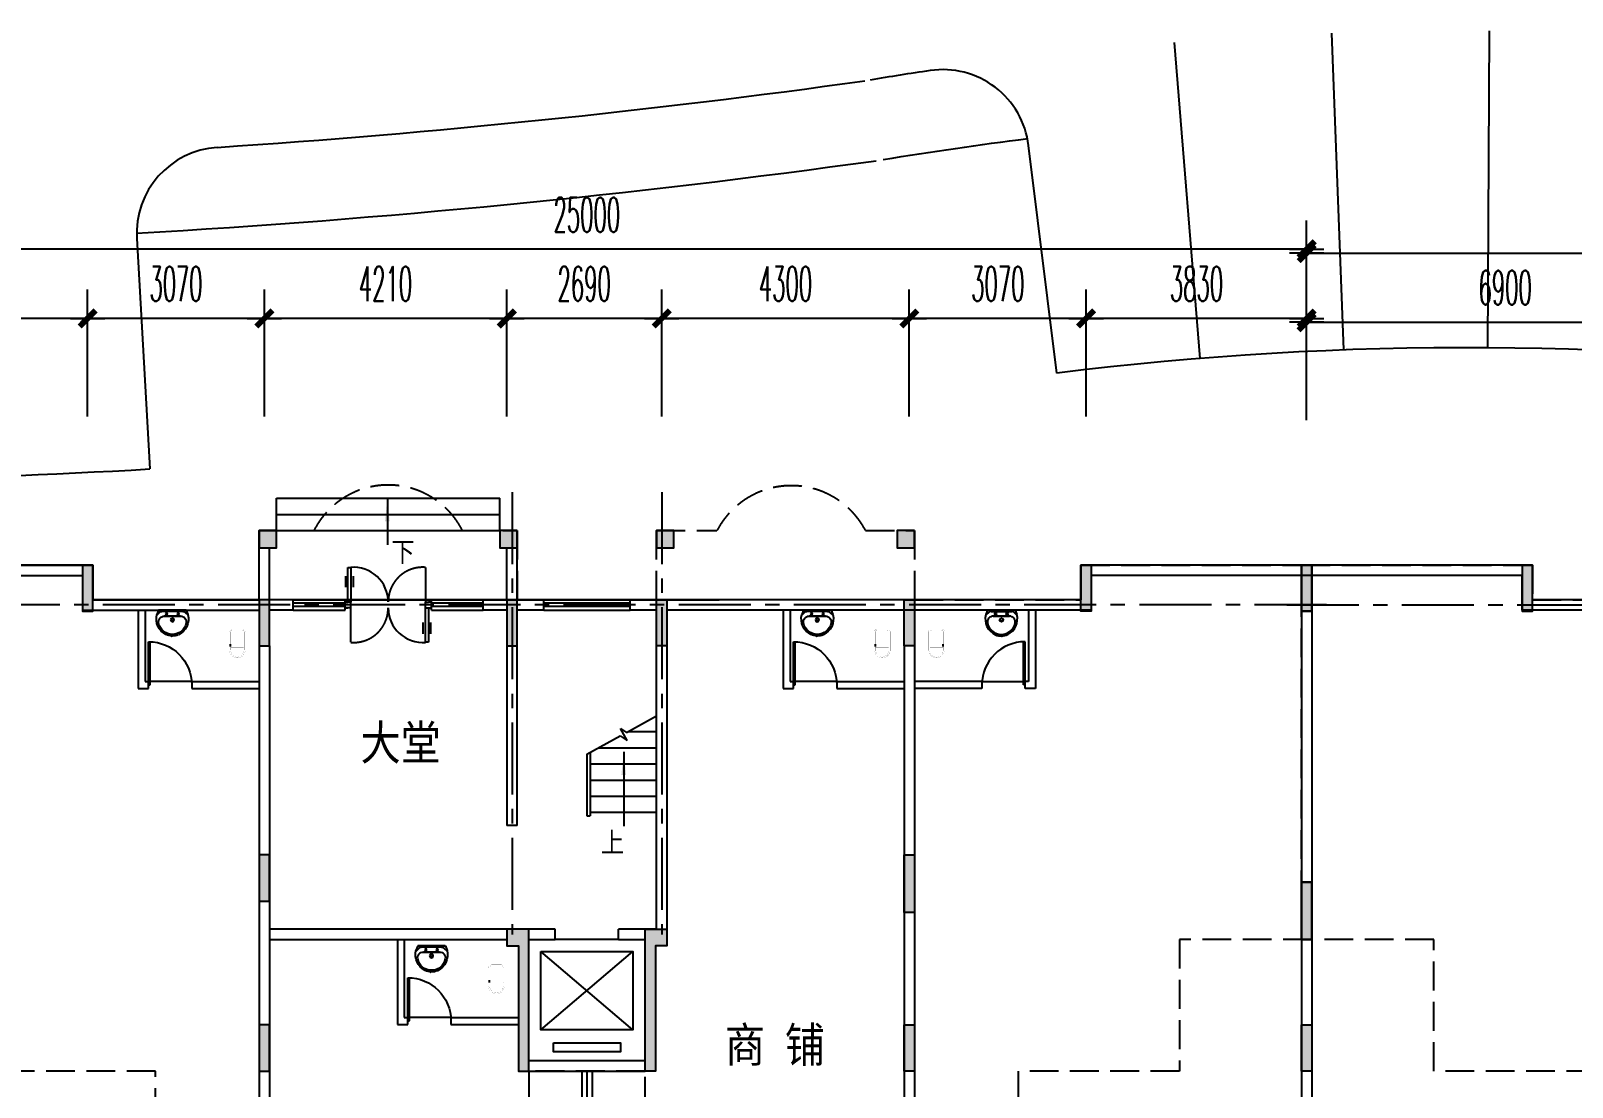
# Model space of a CAD drawing. Extents: x 34838826 to 35164760, y 36533342 to 36641385.
# Drawn here: x 35079806 to 35106573, y 36579182 to 36597515 of the extents above; entities that cross this region are included whole.
import ezdxf

# ---------------------------------------------------------------- set-up
doc = ezdxf.new("R2010")
doc.units = 0
doc.header["$LTSCALE"] = 1000
doc.header["$MEASUREMENT"] = 0
for name, pattern in [('CENTER', [2, 1.25, -0.25, 0.25, -0.25]), ('DASH', [0.35, 0.25, -0.1]), ('DASHED2', [0.375, 0.25, -0.125])]:
    doc.linetypes.add(name, pattern=pattern)
doc.layers.get('0').update_dxf_attribs({"linetype": 'CONTINUOUS'})
doc.layers.get('DEFPOINTS').update_dxf_attribs({"linetype": 'CONTINUOUS'})
for name, color, linetype in [('AREA', 5, 'CONTINUOUS'), ('AXIS', 3, 'CONTINUOUS'), ('COLUMN', 6, 'CONTINUOUS'), ('DOTE', 8, 'CENTER'), ('FUN', 3, 'CONTINUOUS'), ('GROUND', 2, 'CONTINUOUS'), ('H', 8, 'CONTINUOUS'), ('PUB_DIM', 3, 'CONTINUOUS'), ('STAIR', 2, 'CONTINUOUS'), ('TEXT', 7, 'CONTINUOUS'), ('WALL', 4, 'CONTINUOUS'), ('WINDOW', 2, 'CONTINUOUS'), ('道路边线', 8, 'CONTINUOUS')]:
    doc.layers.add(name, color=color, linetype=linetype)
doc.styles.add('-宋体', font='SimSun.ttf')
doc.styles.add('DIM_FONT', font='SIMPLEX.shx', dxfattribs={"width": 0.45})
doc.dimstyles.new('DIMN', dxfattribs={"dimtxt": 300, "dimasz": 1, "dimexe": 250, "dimexo": 300, "dimgap": 150, "dimtad": 1, "dimdec": 0, "dimzin": 0, "dimtxsty": 'DIM_FONT', "dimblk": '_DIMX', "dimcen": 0.09, "dimclrt": 7, "dimazin": 3, "dimtfac": 1, "dimtdec": 0, "dimtix": 1, "dimtmove": 0, "dimatfit": 3, "dimtolj": 1, "dimtzin": 0})

# ---------------------------------------------------------------- blocks, each defined once
blk = doc.blocks.new('M_B0OPK')
for p, q in [((-0.5, 0.5), (0.5, 0.5)), ((0.5, 0.167), (-0.5, 0.167)), ((0.5, -0.167), (-0.5, -0.167)), ((-0.5, -0.5), (0.5, -0.5))]:
    blk.add_line(p, q)
blk = doc.blocks.new('_ARROW')
blk.add_solid([(0, 0), (-1, 0.1), (-1, -0.1)])
blk = doc.blocks.new('M_A19UKF')
for p, q in [((-0.467, -0.003), (-0.467, 0.397)), ((-0.467, 0.397), (-0.433, 0.397)), ((-0.433, 0.397), (-0.433, -0.003)), ((-0.495, 0.298), (-0.495, 0.169)), ((-0.405, 0.298), (-0.405, 0.169)), ((-0.5, -0.003), (-0.5, -0.069)), ((-0.433, -0.003), (-0.5, -0.003)), ((-0.5, -0.003), (-0.5, -0.003)), ((-0.5, -0.069), (-0.5, -0.069)), ((-0.5, -0.069), (-0.467, -0.069)), ((-0.433, -0.003), (-0.467, -0.003)), ((-0.433, -0.069), (-0.467, -0.069)), ((-0.433, -0.003), (-0.433, -0.069)), ((0.433, -0.003), (0.433, -0.069)), ((0.433, -0.003), (0.467, -0.003)), ((0.433, -0.003), (0.5, -0.003)), ((0.433, -0.469), (0.433, -0.069)), ((0.433, -0.069), (0.5, -0.069)), ((0.433, -0.069), (0.467, -0.069)), ((0.5, -0.003), (0.467, -0.003)), ((0.467, -0.069), (0.467, -0.469)), ((0.5, -0.069), (0.467, -0.069)), ((0.5, -0.003), (0.5, -0.069)), ((0.5, -0.003), (0.5, -0.003)), ((0.5, -0.069), (0.5, -0.069)), ((0.405, -0.37), (0.405, -0.242)), ((0.495, -0.37), (0.495, -0.242)), ((0.467, -0.469), (0.433, -0.469))]:
    blk.add_line(p, q)
at = {"linetype": 'DASHED2'}
for p, q in [((0.433, 0.397), (0.433, -0.003)), ((-0.433, -0.469), (-0.433, -0.069))]:
    blk.add_line(p, q, dxfattribs=at)
for centre, start, end in [((-0.4, -0.001), 359.8007, 94.7805), ((0.4, -0.071), 179.8007, 274.7805)]:
    blk.add_arc(centre, 0.4, start, end)
for centre, start, end in [((0.4, -0.001), 85.2195, 180.1993), ((-0.4, -0.071), 265.2195, 0.1993)]:
    blk.add_arc(centre, 0.4, start, end, dxfattribs=at)
blk = doc.blocks.new('_WBLK')
for p, q in [((-0.5, 0.5), (0.5, 0.5)), ((0.5, 0.167), (-0.5, 0.167)), ((0.5, -0.167), (-0.5, -0.167)), ((-0.5, -0.5), (0.5, -0.5))]:
    blk.add_line(p, q)
blk = doc.blocks.new('A$C26D949BF')
at = {"layer": 'GROUND'}
for p, q in [((3190, 7660), (7070, 7660)), ((3190, 7100), (3190, 7660)), ((7070, 7100), (7070, 7660)), ((3190, 7380), (7070, 7380)), ((3190, 7100), (7070, 7100)), ((2890, 5900), (2890, 6800)), ((3070, 5900), (3070, 6800)), ((7190, 5900), (7190, 6800)), ((7370, 5900), (7370, 6800)), ((4380, 5900), (5880, 5900))]:
    blk.add_line(p, q, dxfattribs=at)
at = {"layer": 'PUB_DIM'}
for points in [[(5115, 7660), (5115, 6854)], [(9220, 3257), (9220, 1968)]]:
    blk.add_lwpolyline(points, dxfattribs=at)
at = {"layer": 'STAIR'}
for p, q in [((9266, 3596), (9790, 3885)), ((8580, 3220), (9161, 3538)), ((9161, 3538), (9281, 3456)), ((9281, 3456), (9165, 3666)), ((9165, 3666), (9266, 3596)), ((9291, 3610), (9790, 3610)), ((8580, 3220), (8580, 2150)), ((8640, 3253), (8640, 2150)), ((8780, 3330), (9790, 3330)), ((8640, 3050), (9790, 3050)), ((8640, 2770), (9790, 2770)), ((8640, 2490), (9790, 2490)), ((8580, 2150), (8640, 2150)), ((8640, 2210), (9790, 2210))]:
    blk.add_line(p, q, dxfattribs=at)
at = {"layer": 'WALL'}
for p, q in [((3480, 5900), (0, 5900)), ((3480, 5720), (3480, 5900)), ((4380, 5720), (4380, 5900)), ((4380, 5720), (4380, 5900)), ((5880, 5720), (5880, 5900)), ((5880, 5720), (5880, 5900)), ((6780, 5900), (7830, 5900)), ((6780, 5720), (6780, 5900)), ((3480, 5720), (3070, 5720)), ((7190, 5720), (6780, 5720)), ((7190, 5720), (7190, 1980)), ((7370, 1980), (7370, 5720)), ((7370, 1980), (7190, 1980)), ((7190, 180), (3070, 180)), ((8030, 180), (7370, 180)), ((3070, 0), (7190, 0))]:
    blk.add_line(p, q, dxfattribs=at)
at = {"layer": 'PUB_DIM', "xscale": 400, "yscale": 400, "zscale": 400, "rotation": 90}
for p in [(5115, 7660), (9220, 3257)]:
    blk.add_blockref('_ARROW', p, dxfattribs=at)
at = {"layer": 'WINDOW'}
for name, p, xscale, yscale, zscale, rotation in [('M_A19UKF', (5130, 5756), 1500, 1500, 1500, 180.000014167), ('_WBLK', (3930, 5810), 900, 180.0000000000055, 900, 1.4167e-05), ('_WBLK', (6330, 5810), 900, 179.9956343770082, 900, 1.9436e-05), ('M_B0OPK', (8580, 5810), 1500, 179.9997496008968, 1500, 5.593e-06)]:
    blk.add_blockref(name, p, dxfattribs=dict(at, xscale=xscale, yscale=yscale, zscale=zscale, rotation=rotation))
at = {"layer": 'TEXT', "style": '-宋体', "width": 0.85}
for s, p in [('下', (5183, 6556)), ('上', (8825, 1514))]:
    blk.add_text(s, height=350, dxfattribs=at).set_placement(p)
blk = doc.blocks.new('_DIMX')
blk.add_line((-150, 0), (150, 0))
at = {"const_width": 50}
blk.add_lwpolyline([(-70, -70), (70, 70)], dxfattribs=at)
blk = doc.blocks.new('*D119')
at = {"color": 0, "linetype": 'BYBLOCK'}
for p, q in [((35051682, 36592024), (35051682, 36594223)), ((35076682, 36592024), (35076682, 36594223)), ((35076680, 36593723), (35051684, 36593723))]:
    blk.add_line(p, q, dxfattribs=at)
at = {"layer": 'DEFPOINTS', "color": 0, "linetype": 'BYBLOCK'}
for p in [(35051682, 36593723), (35051682, 36591424), (35076682, 36591424)]:
    blk.add_point(p, dxfattribs=at)
at = {"color": 0, "linetype": 'BYBLOCK', "xscale": 2, "yscale": 2, "zscale": 2}
for p, rotation in [((35051682, 36593723), 180.000001633064), ((35076682, 36593723), 1.633064004025186e-06)]:
    blk.add_blockref('_DIMX', p, dxfattribs=dict(at, rotation=rotation))
at = {"color": 7, "linetype": 'BYBLOCK', "insert": (35064182, 36594323), "char_height": 600, "attachment_point": 5, "rotation": 0, "style": 'DIM_FONT'}
blk.add_mtext('\\A1;25000', dxfattribs=at)
blk = doc.blocks.new('*D124')
at = {"color": 0, "linetype": 'BYBLOCK'}
for p, q in [((35072852, 36590824), (35072852, 36593023)), ((35076682, 36590824), (35076682, 36593023)), ((35076680, 36592523), (35072854, 36592523))]:
    blk.add_line(p, q, dxfattribs=at)
at = {"layer": 'DEFPOINTS', "color": 0, "linetype": 'BYBLOCK'}
for p in [(35072852, 36592523), (35072852, 36590224), (35076682, 36590224)]:
    blk.add_point(p, dxfattribs=at)
at = {"color": 0, "linetype": 'BYBLOCK', "xscale": 2, "yscale": 2, "zscale": 2}
for p, rotation in [((35072852, 36592523), 180.0000015946394), ((35076682, 36592523), 1.594639380542162e-06)]:
    blk.add_blockref('_DIMX', p, dxfattribs=dict(at, rotation=rotation))
at = {"color": 7, "linetype": 'BYBLOCK', "insert": (35074767, 36593123), "char_height": 600, "attachment_point": 5, "rotation": 0, "style": 'DIM_FONT'}
blk.add_mtext('\\A1;3830', dxfattribs=at)
blk = doc.blocks.new('*D125')
at = {"color": 0, "linetype": 'BYBLOCK'}
for p, q in [((35051682, 36590824), (35051682, 36593023)), ((35055512, 36590824), (35055512, 36593023)), ((35055510, 36592523), (35051684, 36592523))]:
    blk.add_line(p, q, dxfattribs=at)
at = {"layer": 'DEFPOINTS', "color": 0, "linetype": 'BYBLOCK'}
for p in [(35051682, 36592523), (35051682, 36590224), (35055512, 36590224)]:
    blk.add_point(p, dxfattribs=at)
at = {"color": 0, "linetype": 'BYBLOCK', "xscale": 2, "yscale": 2, "zscale": 2}
for p, rotation in [((35051682, 36592523), 180.0000016714346), ((35055512, 36592523), 1.671434590733156e-06)]:
    blk.add_blockref('_DIMX', p, dxfattribs=dict(at, rotation=rotation))
at = {"color": 7, "linetype": 'BYBLOCK', "insert": (35053597, 36593123), "char_height": 600, "attachment_point": 5, "rotation": 0, "style": 'DIM_FONT'}
blk.add_mtext('\\A1;3830', dxfattribs=at)
blk = doc.blocks.new('*D126')
at = {"color": 0, "linetype": 'BYBLOCK'}
for p, q in [((35055512, 36590824), (35055512, 36593023)), ((35058582, 36590824), (35058582, 36593023)), ((35058580, 36592523), (35055514, 36592523))]:
    blk.add_line(p, q, dxfattribs=at)
at = {"layer": 'DEFPOINTS', "color": 0, "linetype": 'BYBLOCK'}
for p in [(35055512, 36592523), (35055512, 36590224), (35058582, 36590224)]:
    blk.add_point(p, dxfattribs=at)
at = {"color": 0, "linetype": 'BYBLOCK', "xscale": 2, "yscale": 2, "zscale": 2}
for p, rotation in [((35055512, 36592523), 180.0000016330179), ((35058582, 36592523), 1.633017960855909e-06)]:
    blk.add_blockref('_DIMX', p, dxfattribs=dict(at, rotation=rotation))
at = {"color": 7, "linetype": 'BYBLOCK', "insert": (35057047, 36593123), "char_height": 600, "attachment_point": 5, "rotation": 0, "style": 'DIM_FONT'}
blk.add_mtext('\\A1;3070', dxfattribs=at)
blk = doc.blocks.new('*D127')
at = {"color": 0, "linetype": 'BYBLOCK'}
for p, q in [((35058582, 36590824), (35058582, 36593023)), ((35062792, 36590824), (35062792, 36593023)), ((35062790, 36592523), (35058584, 36592523))]:
    blk.add_line(p, q, dxfattribs=at)
at = {"layer": 'DEFPOINTS', "color": 0, "linetype": 'BYBLOCK'}
for p in [(35058582, 36592523), (35058582, 36590224), (35062792, 36590224)]:
    blk.add_point(p, dxfattribs=at)
at = {"color": 0, "linetype": 'BYBLOCK', "xscale": 2, "yscale": 2, "zscale": 2}
for p, rotation in [((35058582, 36592523), 180.0000016331194), ((35062792, 36592523), 1.633119399713223e-06)]:
    blk.add_blockref('_DIMX', p, dxfattribs=dict(at, rotation=rotation))
at = {"color": 7, "linetype": 'BYBLOCK', "insert": (35060687, 36593123), "char_height": 600, "attachment_point": 5, "rotation": 0, "style": 'DIM_FONT'}
blk.add_mtext('\\A1;4210', dxfattribs=at)
blk = doc.blocks.new('*D128')
at = {"color": 0, "linetype": 'BYBLOCK'}
for p, q in [((35062792, 36590824), (35062792, 36593023)), ((35065482, 36590824), (35065482, 36593023)), ((35065480, 36592523), (35062794, 36592523))]:
    blk.add_line(p, q, dxfattribs=at)
at = {"layer": 'DEFPOINTS', "color": 0, "linetype": 'BYBLOCK'}
for p in [(35062792, 36592523), (35062792, 36590224), (35065482, 36590224)]:
    blk.add_point(p, dxfattribs=at)
at = {"color": 0, "linetype": 'BYBLOCK', "xscale": 2, "yscale": 2, "zscale": 2}
for p, rotation in [((35062792, 36592523), 180.0000016331197), ((35065482, 36592523), 1.633119719457454e-06)]:
    blk.add_blockref('_DIMX', p, dxfattribs=dict(at, rotation=rotation))
at = {"color": 7, "linetype": 'BYBLOCK', "insert": (35064137, 36593123), "char_height": 600, "attachment_point": 5, "rotation": 0, "style": 'DIM_FONT'}
blk.add_mtext('\\A1;2690', dxfattribs=at)
blk = doc.blocks.new('*D129')
at = {"color": 0, "linetype": 'BYBLOCK'}
for p, q in [((35065482, 36590824), (35065482, 36593023)), ((35069782, 36590824), (35069782, 36593023)), ((35069780, 36592523), (35065484, 36592523))]:
    blk.add_line(p, q, dxfattribs=at)
at = {"layer": 'DEFPOINTS', "color": 0, "linetype": 'BYBLOCK'}
for p in [(35065482, 36592523), (35065482, 36590224), (35069782, 36590224)]:
    blk.add_point(p, dxfattribs=at)
at = {"color": 0, "linetype": 'BYBLOCK', "xscale": 2, "yscale": 2, "zscale": 2}
for p, rotation in [((35065482, 36592523), 180.0000016330866), ((35069782, 36592523), 1.633086625929536e-06)]:
    blk.add_blockref('_DIMX', p, dxfattribs=dict(at, rotation=rotation))
at = {"color": 7, "linetype": 'BYBLOCK', "insert": (35067632, 36593123), "char_height": 600, "attachment_point": 5, "rotation": 0, "style": 'DIM_FONT'}
blk.add_mtext('\\A1;4300', dxfattribs=at)
blk = doc.blocks.new('*D130')
at = {"color": 0, "linetype": 'BYBLOCK'}
for p, q in [((35069782, 36590824), (35069782, 36593023)), ((35072852, 36590824), (35072852, 36593023)), ((35072850, 36592523), (35069784, 36592523))]:
    blk.add_line(p, q, dxfattribs=at)
at = {"layer": 'DEFPOINTS', "color": 0, "linetype": 'BYBLOCK'}
for p in [(35069782, 36592523), (35069782, 36590224), (35072852, 36590224)]:
    blk.add_point(p, dxfattribs=at)
at = {"color": 0, "linetype": 'BYBLOCK', "xscale": 2, "yscale": 2, "zscale": 2}
for p, rotation in [((35069782, 36592523), 180.0000016330208), ((35072852, 36592523), 1.633020758617931e-06)]:
    blk.add_blockref('_DIMX', p, dxfattribs=dict(at, rotation=rotation))
at = {"color": 7, "linetype": 'BYBLOCK', "insert": (35071317, 36593123), "char_height": 600, "attachment_point": 5, "rotation": 0, "style": 'DIM_FONT'}
blk.add_mtext('\\A1;3070', dxfattribs=at)
blk = doc.blocks.new('*D138')
at = {"color": 0, "linetype": 'BYBLOCK'}
for p, q in [((35101962, 36591958), (35101962, 36594157)), ((35131562, 36591958), (35131562, 36594157)), ((35101964, 36593657), (35131560, 36593657))]:
    blk.add_line(p, q, dxfattribs=at)
at = {"layer": 'DEFPOINTS', "color": 0, "linetype": 'BYBLOCK'}
for p in [(35131562, 36593657), (35101962, 36591358), (35131562, 36591358)]:
    blk.add_point(p, dxfattribs=at)
at = {"color": 0, "linetype": 'BYBLOCK', "xscale": 2, "yscale": 2, "zscale": 2}
for p, rotation in [((35101962, 36593657), 180.0000972245947), ((35131562, 36593657), 9.722459473075892e-05)]:
    blk.add_blockref('_DIMX', p, dxfattribs=dict(at, rotation=rotation))
at = {"color": 7, "linetype": 'BYBLOCK', "insert": (35116762, 36594257), "char_height": 600, "attachment_point": 5, "rotation": 0.0001, "style": 'DIM_FONT'}
blk.add_mtext('\\A1;29600', dxfattribs=at)
blk = doc.blocks.new('*D145')
at = {"color": 0, "linetype": 'BYBLOCK'}
for p, q in [((35101962, 36590758), (35101962, 36592957)), ((35108862, 36590758), (35108862, 36592957)), ((35101964, 36592457), (35108860, 36592457))]:
    blk.add_line(p, q, dxfattribs=at)
at = {"layer": 'DEFPOINTS', "color": 0, "linetype": 'BYBLOCK'}
for p in [(35108862, 36592457), (35101962, 36590158), (35108862, 36590158)]:
    blk.add_point(p, dxfattribs=at)
at = {"color": 0, "linetype": 'BYBLOCK', "xscale": 2, "yscale": 2, "zscale": 2}
for p, rotation in [((35101962, 36592457), 180.000096929901), ((35108862, 36592457), 9.692990100924774e-05)]:
    blk.add_blockref('_DIMX', p, dxfattribs=dict(at, rotation=rotation))
at = {"color": 7, "linetype": 'BYBLOCK', "insert": (35105412, 36593057), "char_height": 600, "attachment_point": 5, "rotation": 0.0001, "style": 'DIM_FONT'}
blk.add_mtext('\\A1;6900', dxfattribs=at)
blk = doc.blocks.new('_A0AYL')
for p, q in [((-0.5, 0), (-0.5, -1)), ((-0.5, 0), (-0.463, 0)), ((-0.463, 0), (-0.463, -1)), ((-0.5, -1), (-0.463, -1))]:
    blk.add_line(p, q)
blk.add_arc((-0.5, 0), 1, 270, 360)
blk = doc.blocks.new('M_E6')
for p, q in [((240, 0), (-240, 0)), ((-237, 0), (239, 0)), ((240, 0), (270, -79)), ((-213, -36), (-271, -91)), ((-240, 0), (-270, -79)), ((-179, -23), (181, -23)), ((141, -105), (-141, -105)), ((-141, -105), (141, -105)), ((217, -37), (274, -95))]:
    blk.add_line(p, q)
for centre, radius in [((-99, -65), 16.3), ((2, -172), 31.6), ((2, -172), 23), ((101, -65), 16.3)]:
    blk.add_circle(centre, radius)
for centre, radius, start, end in [((28, -152), 307, 166.1751, 244.7296), ((-141, -205), 100, 90, 190.5602), ((0, -179), 243, 190.5602, 349.4398), ((-179, -73), 50, 90, 133.181), ((-28, -152), 307, 297.0639, 13.8249), ((141, -205), 100, 349.4398, 90), ((181, -73), 50, 44.5607, 90), ((0, -201), 250, 245.8071, 296.4628), ((28, -152), 307, 266.589, 266.5936)]:
    blk.add_arc(centre, radius, start, end)
at = {"width": 0.8, "flags": 9}
for tag in ['XSIZE', 'YSIZE']:
    blk.add_attdef(tag, (0, 0), '', height=0.5, dxfattribs=at)
blk = doc.blocks.new('M_E2')
blk.add_line((-306, -118), (-266, -118))
at = {"const_width": 1.5}
for points in [[(-366, 138, 0.97895), (-366, -138, 0.97895)], [(-366, 118, 0.97895), (-366, -118, 0.97895)], [(-306, 118, 0.414214), (-316, 108, 0.414214)], [(0, 88, 0.462192), (-59, 137, 0.462192)], [(-20, 88, 0.414214), (-50, 118, 0.414214)], [(-316, -108, 0.414214), (-306, -118, 0.414214)], [(-59, -137, 0.462192), (0, -88, 0.462192)], [(-50, -118, 0.414214), (-20, -88, 0.414214)]]:
    blk.add_lwpolyline(points, format="xyb", dxfattribs=at)
for points in [[(-366, 137), (-59, 137)], [(-316, 118), (-366, 118)], [(-340, 118), (-266, 118)], [(-316, 108), (-316, -108)], [(-50, 118), (-267, 118)], [(-20, -88), (-20, 88)], [(0, 88), (0, -88)], [(-381, -137), (-59, -137)], [(-316, -118), (-366, -118)], [(-340, -118), (-266, -118)], [(-266, -118), (-50, -118)]]:
    blk.add_lwpolyline(points, dxfattribs=at)
at = {"width": 0.8, "flags": 9}
for tag in ['XSIZE', 'YSIZE']:
    blk.add_attdef(tag, (0, 0), '', height=0.5, dxfattribs=at)

msp = doc.modelspace()

# ---------------------------------------------------------------- hatches: boundary and pattern name
at = {"layer": 'H'}
h = msp.add_hatch(color=256, dxfattribs=at)
h.paths.add_polyline_path([(35069872.1, 36588841.8), (35069572.1, 36588841.8), (35069572.1, 36588541.8), (35069872.1, 36588541.8)])
h.paths.add_polyline_path([(35084072.1, 36588841.8), (35083772.1, 36588841.8), (35083772.1, 36588541.8), (35084072.1, 36588541.8)])
h.paths.add_polyline_path([(35088252.1, 36588841.8), (35087952.1, 36588841.8), (35087952.1, 36588541.8), (35088252.1, 36588541.8)])
h.paths.add_polyline_path([(35090972.1, 36588841.8), (35090672.1, 36588841.8), (35090672.1, 36588541.8), (35090972.1, 36588541.8)])
h.paths.add_polyline_path([(35077052.1, 36588241.8), (35076872.1, 36588241.8), (35076872.1, 36587441.8), (35077052.1, 36587441.8)])
h.paths.add_polyline_path([(35080882.1, 36588241.8), (35080702.1, 36588241.8), (35080702.1, 36587441.8), (35080882.1, 36587441.8)])
h.paths.add_polyline_path([(35083952.1, 36587641.8), (35083772.1, 36587641.8), (35083772.1, 36586841.8), (35083952.1, 36586841.8)])
h.paths.add_polyline_path([(35088252.1, 36587641.8), (35088072.1, 36587641.8), (35088072.1, 36586841.8), (35088252.1, 36586841.8)])
h.paths.add_polyline_path([(35090672.1, 36587641.8), (35090852.1, 36587641.8), (35090852.1, 36586841.8), (35090672.1, 36586841.8)])
h.paths.add_polyline_path([(35076592.1, 36588241.8), (35076772.1, 36588241.8), (35076772.1, 36587441.8), (35076592.1, 36587441.8)])
h.paths.add_polyline_path([(35072762.1, 36588241.8), (35072942.1, 36588241.8), (35072942.1, 36587441.8), (35072762.1, 36587441.8)])
h.paths.add_polyline_path([(35095152.1, 36588841.8), (35094852.1, 36588841.8), (35094852.1, 36588541.8), (35095152.1, 36588541.8)])
h.paths.add_polyline_path([(35088252.1, 36581921.8), (35088072.1, 36581921.8), (35088072.1, 36581631.8), (35088272.1, 36581631.8), (35088272.1, 36579461.8), (35088452.1, 36579461.8), (35088452.1, 36581921.8)])
h.paths.add_polyline_path([(35083952.1, 36583211.8), (35083772.1, 36583211.8), (35083772.1, 36582411.8), (35083952.1, 36582411.8)])
h.paths.add_polyline_path([(35083952.1, 36580261.8), (35083772.1, 36580261.8), (35083772.1, 36579461.8), (35083952.1, 36579461.8)])
h.paths.add_polyline_path([(35090672.1, 36581921.8), (35090852.1, 36581921.8), (35090852.1, 36581631.8), (35090652.1, 36581631.8), (35090652.1, 36579461.8), (35090472.1, 36579461.8), (35090472.1, 36581921.8)])
h.paths.add_polyline_path([(35094972.1, 36583211.8), (35095152.1, 36583211.8), (35095152.1, 36582211.8), (35094972.1, 36582211.8)])
h.paths.add_polyline_path([(35094972.1, 36580261.8), (35095152.1, 36580261.8), (35095152.1, 36579461.8), (35094972.1, 36579461.8)])
h.paths.add_polyline_path([(35101872.1, 36580261.8), (35102052.1, 36580261.8), (35102052.1, 36579461.8), (35101872.1, 36579461.8)])
h.paths.add_polyline_path([(35101872.1, 36582741.8), (35102052.1, 36582741.8), (35102052.1, 36581741.8), (35101872.1, 36581741.8)])
h.paths.add_polyline_path([(35101872.1, 36588241.8), (35102052.1, 36588241.8), (35102052.1, 36587441.8), (35101872.1, 36587441.8)])
h.paths.add_polyline_path([(35098042.1, 36588241.8), (35098222.1, 36588241.8), (35098222.1, 36587441.8), (35098042.1, 36587441.8)])
h.paths.add_polyline_path([(35094972.1, 36587641.8), (35095152.1, 36587641.8), (35095152.1, 36586841.8), (35094972.1, 36586841.8)])
h.paths.add_polyline_path([(35102052.1, 36582741.8), (35101872.1, 36582741.8), (35101872.1, 36581741.8), (35102052.1, 36581741.8)])
h.paths.add_polyline_path([(35102052.1, 36588241.8), (35101872.1, 36588241.8), (35101872.1, 36587441.8), (35102052.1, 36587441.8)])
h = msp.add_hatch(color=256, dxfattribs=at)
h.paths.add_polyline_path([(35084072.1, 36588841.8), (35083772.1, 36588841.8), (35083772.1, 36588541.8), (35084072.1, 36588541.8)])
h.paths.add_polyline_path([(35088252.1, 36588841.8), (35087952.1, 36588841.8), (35087952.1, 36588541.8), (35088252.1, 36588541.8)])
h.paths.add_polyline_path([(35090972.1, 36588841.8), (35090672.1, 36588841.8), (35090672.1, 36588541.8), (35090972.1, 36588541.8)])
h.paths.add_polyline_path([(35080882.1, 36588241.8), (35080702.1, 36588241.8), (35080702.1, 36587441.8), (35080882.1, 36587441.8)])
h.paths.add_polyline_path([(35083952.1, 36587641.8), (35083772.1, 36587641.8), (35083772.1, 36586841.8), (35083952.1, 36586841.8)])
h.paths.add_polyline_path([(35088252.1, 36587641.8), (35088072.1, 36587641.8), (35088072.1, 36586841.8), (35088252.1, 36586841.8)])
h.paths.add_polyline_path([(35090672.1, 36587641.8), (35090852.1, 36587641.8), (35090852.1, 36586841.8), (35090672.1, 36586841.8)])
h = msp.add_hatch(color=256, dxfattribs=at)
h.paths.add_polyline_path([(35095152.1, 36588841.8), (35094852.1, 36588841.8), (35094852.1, 36588541.8), (35095152.1, 36588541.8)])
h.paths.add_polyline_path([(35094972.1, 36583211.8), (35095152.1, 36583211.8), (35095152.1, 36582211.8), (35094972.1, 36582211.8)])
h.paths.add_polyline_path([(35101872.1, 36582741.8), (35102052.1, 36582741.8), (35102052.1, 36581741.8), (35101872.1, 36581741.8)])
h.paths.add_polyline_path([(35101872.1, 36588241.8), (35102052.1, 36588241.8), (35102052.1, 36587441.8), (35101872.1, 36587441.8)])
h.paths.add_polyline_path([(35098042.1, 36588241.8), (35098222.1, 36588241.8), (35098222.1, 36587441.8), (35098042.1, 36587441.8)])
h.paths.add_polyline_path([(35094972.1, 36587641.8), (35095152.1, 36587641.8), (35095152.1, 36586841.8), (35094972.1, 36586841.8)])
h.paths.add_polyline_path([(35102052.1, 36582741.8), (35101872.1, 36582741.8), (35101872.1, 36581741.8), (35102052.1, 36581741.8)])
h.paths.add_polyline_path([(35102052.1, 36588241.8), (35101872.1, 36588241.8), (35101872.1, 36587441.8), (35102052.1, 36587441.8)])
h.paths.add_polyline_path([(35105882.1, 36588241.8), (35105702.1, 36588241.8), (35105702.1, 36587441.8), (35105882.1, 36587441.8)])
h = msp.add_hatch(color=256, dxfattribs=at)
h.paths.add_polyline_path([(35095152.1, 36588841.8), (35094852.1, 36588841.8), (35094852.1, 36588541.8), (35095152.1, 36588541.8)])
h.paths.add_polyline_path([(35101872.1, 36588241.8), (35102052.1, 36588241.8), (35102052.1, 36587441.8), (35101872.1, 36587441.8)])
h.paths.add_polyline_path([(35098042.1, 36588241.8), (35098222.1, 36588241.8), (35098222.1, 36587441.8), (35098042.1, 36587441.8)])
h.paths.add_polyline_path([(35094972.1, 36587641.8), (35095152.1, 36587641.8), (35095152.1, 36586841.8), (35094972.1, 36586841.8)])
h.paths.add_polyline_path([(35102052.1, 36588241.8), (35101872.1, 36588241.8), (35101872.1, 36587441.8), (35102052.1, 36587441.8)])
h.paths.add_polyline_path([(35094972.1, 36583211.8), (35095152.1, 36583211.8), (35095152.1, 36582211.8), (35094972.1, 36582211.8)])
h = msp.add_hatch(color=256, dxfattribs=at)
h.paths.add_polyline_path([(35095152.1, 36588841.8), (35094852.1, 36588841.8), (35094852.1, 36588541.8), (35095152.1, 36588541.8)])
h.paths.add_polyline_path([(35098042.1, 36588241.8), (35098222.1, 36588241.8), (35098222.1, 36587441.8), (35098042.1, 36587441.8)])
h = msp.add_hatch(color=256, dxfattribs=at)
h.paths.add_polyline_path([(35112952.1, 36588841.8), (35113252.1, 36588841.8), (35113252.1, 36588541.8), (35112952.1, 36588541.8)])
h.paths.add_polyline_path([(35108772.1, 36588841.8), (35109072.1, 36588841.8), (35109072.1, 36588541.8), (35108772.1, 36588541.8)])
h.paths.add_polyline_path([(35115972.1, 36588841.8), (35115672.1, 36588841.8), (35115672.1, 36588541.8), (35115972.1, 36588541.8)])
h.paths.add_polyline_path([(35120352.1, 36588841.8), (35120052.1, 36588841.8), (35120052.1, 36588541.8), (35120352.1, 36588541.8)])
h.paths.add_polyline_path([(35129472.1, 36584586.8), (35129652.1, 36584586.8), (35129652.1, 36584031.8), (35129470.3, 36583850), (35129343, 36583977.3), (35129472.1, 36584106.4)])
h.paths.add_polyline_path([(35129343, 36586696.4), (35129470.3, 36586823.6), (35129652.1, 36586641.8), (35129652.1, 36586086.8), (35129472.1, 36586086.8), (35129472.1, 36586567.3)])
h.paths.add_polyline_path([(35120352.1, 36583211.8), (35120172.1, 36583211.8), (35120172.1, 36582411.8), (35120352.1, 36582411.8)])
h.paths.add_polyline_path([(35124952.1, 36583211.8), (35124772.1, 36583211.8), (35124772.1, 36582411.8), (35124952.1, 36582411.8)])
h.paths.add_polyline_path([(35125272.1, 36587641.8), (35125452.1, 36587641.8), (35125452.1, 36586841.8), (35125272.1, 36586841.8)])
h.paths.add_polyline_path([(35120172.1, 36587641.8), (35120352.1, 36587641.8), (35120352.1, 36586841.8), (35120172.1, 36586841.8)])
h.paths.add_polyline_path([(35124952.1, 36580261.8), (35124772.1, 36580261.8), (35124772.1, 36579461.8), (35124952.1, 36579461.8)])
h.paths.add_polyline_path([(35120352.1, 36580261.8), (35120172.1, 36580261.8), (35120172.1, 36579461.8), (35120352.1, 36579461.8)])
h.paths.add_polyline_path([(35113252.1, 36581921.8), (35113072.1, 36581921.8), (35113072.1, 36581631.8), (35113272.1, 36581631.8), (35113272.1, 36579461.8), (35113452.1, 36579461.8), (35113452.1, 36581921.8)])
h.paths.add_polyline_path([(35108952.1, 36583211.8), (35108772.1, 36583211.8), (35108772.1, 36582411.8), (35108952.1, 36582411.8)])
h.paths.add_polyline_path([(35108952.1, 36580261.8), (35108772.1, 36580261.8), (35108772.1, 36579461.8), (35108952.1, 36579461.8)])
h.paths.add_polyline_path([(35105882.1, 36588241.8), (35105702.1, 36588241.8), (35105702.1, 36587441.8), (35105882.1, 36587441.8)])
h.paths.add_polyline_path([(35108952.1, 36587641.8), (35108772.1, 36587641.8), (35108772.1, 36586841.8), (35108952.1, 36586841.8)])
h.paths.add_polyline_path([(35113252.1, 36587641.8), (35113072.1, 36587641.8), (35113072.1, 36586841.8), (35113252.1, 36586841.8)])
h.paths.add_polyline_path([(35115672.1, 36581921.8), (35115852.1, 36581921.8), (35115852.1, 36581631.8), (35115652.1, 36581631.8), (35115652.1, 36579461.8), (35115472.1, 36579461.8), (35115472.1, 36581921.8)])
h.paths.add_polyline_path([(35115672.1, 36587641.8), (35115852.1, 36587641.8), (35115852.1, 36586841.8), (35115672.1, 36586841.8)])
h = msp.add_hatch(color=256, dxfattribs=at)
h.paths.add_polyline_path([(35102052.1, 36588241.8), (35101872.1, 36588241.8), (35101872.1, 36587441.8), (35102052.1, 36587441.8)])
h.paths.add_polyline_path([(35102052.1, 36582741.8), (35101872.1, 36582741.8), (35101872.1, 36581741.8), (35102052.1, 36581741.8)])
msp.add_hatch(color=256, dxfattribs=at).paths.add_polyline_path([(35083952.1, 36583211.8), (35083772.1, 36583211.8), (35083772.1, 36582411.8), (35083952.1, 36582411.8)])

# ---------------------------------------------------------------- linework, layer by layer
at = {"linetype": 'DASH', "ltscale": 2}
msp.add_lwpolyline([(35083772.1, 36587641.8), (35083772.1, 36587641.8), (35083772.1, 36588841.8), (35084722.1, 36588841.8, -0.6127767), (35087302.1, 36588841.8), (35088252.1, 36588841.8), (35088252.1, 36587641.8), (35090672.1, 36587641.8), (35090672.1, 36588841.8), (35091722.1, 36588841.8, -0.6037565), (35094302.1, 36588841.8), (35095152.1, 36588841.8), (35095152.1, 36587641.8), (35098042.1, 36587641.8), (35098042.1, 36587719.5), (35098042.1, 36588086.9), (35098042.1, 36587846.2), (35098042.1, 36588241.8), (35102052.1, 36588241.8), (35102052.1, 36587157.7), (35102052.1, 36581741.8), (35099752.1, 36581741.8), (35099752.1, 36579461.8), (35096952.1, 36579461.8), (35096952.1, 36578661.8)], format="xyb", dxfattribs=at)
for points in [[(35076872.1, 36588241.8), (35080882.1, 36588241.8), (35080882.1, 36587641.8), (35083772.1, 36587641.8)], [(35106972.1, 36579461.8), (35104172.1, 36579461.8), (35104172.1, 36581741.8), (35101872.1, 36581741.8), (35101872.1, 36588241.8), (35105882.1, 36588241.8), (35105882.1, 36587641.8), (35108772.1, 36587641.8)], [(35081972.1, 36578661.8), (35081972.1, 36579461.8), (35079172.1, 36579461.8)], [(35090472.1, 36578161.8), (35090472.1, 36579461.8), (35088452.1, 36579461.8), (35088452.1, 36578161.8)]]:
    msp.add_lwpolyline(points, dxfattribs=at)
at = {"layer": 'AREA'}
msp.add_lwpolyline([(35123242.1, 36587641.8), (35105882.1, 36587641.8), (35105882.1, 36588241.8), (35098042.1, 36588241.8), (35098042.1, 36587641.8), (35080882.1, 36587641.8), (35080882.1, 36588241.8), (35072762.1, 36588241.8)], dxfattribs=at)
at = {"layer": 'COLUMN'}
for points in [[(35084072.1, 36588841.8), (35083772.1, 36588841.8), (35083772.1, 36588541.8), (35084072.1, 36588541.8)], [(35088252.1, 36588841.8), (35087952.1, 36588841.8), (35087952.1, 36588541.8), (35088252.1, 36588541.8)], [(35090972.1, 36588841.8), (35090672.1, 36588841.8), (35090672.1, 36588541.8), (35090972.1, 36588541.8)], [(35095152.1, 36588841.8), (35094852.1, 36588841.8), (35094852.1, 36588541.8), (35095152.1, 36588541.8)], [(35080882.1, 36588241.8), (35080702.1, 36588241.8), (35080702.1, 36587441.8), (35080882.1, 36587441.8)], [(35098042.1, 36588241.8), (35098222.1, 36588241.8), (35098222.1, 36587441.8), (35098042.1, 36587441.8)], [(35102052.1, 36588241.8), (35101872.1, 36588241.8), (35101872.1, 36587441.8), (35102052.1, 36587441.8)], [(35101872.1, 36588241.8), (35102052.1, 36588241.8), (35102052.1, 36587441.8), (35101872.1, 36587441.8)], [(35105882.1, 36588241.8), (35105702.1, 36588241.8), (35105702.1, 36587441.8), (35105882.1, 36587441.8)], [(35083952.1, 36587641.8), (35083772.1, 36587641.8), (35083772.1, 36586841.8), (35083952.1, 36586841.8)], [(35088252.1, 36587641.8), (35088072.1, 36587641.8), (35088072.1, 36586841.8), (35088252.1, 36586841.8)], [(35090672.1, 36587641.8), (35090852.1, 36587641.8), (35090852.1, 36586841.8), (35090672.1, 36586841.8)], [(35094972.1, 36587641.8), (35095152.1, 36587641.8), (35095152.1, 36586841.8), (35094972.1, 36586841.8)], [(35083952.1, 36583211.8), (35083772.1, 36583211.8), (35083772.1, 36582411.8), (35083952.1, 36582411.8)], [(35094972.1, 36583211.8), (35095152.1, 36583211.8), (35095152.1, 36582211.8), (35094972.1, 36582211.8)], [(35102052.1, 36582741.8), (35101872.1, 36582741.8), (35101872.1, 36581741.8), (35102052.1, 36581741.8)], [(35101872.1, 36582741.8), (35102052.1, 36582741.8), (35102052.1, 36581741.8), (35101872.1, 36581741.8)], [(35088252.1, 36581921.8), (35088072.1, 36581921.8), (35088072.1, 36581631.8), (35088272.1, 36581631.8), (35088272.1, 36579461.8), (35088452.1, 36579461.8), (35088452.1, 36581921.8)], [(35090672.1, 36581921.8), (35090852.1, 36581921.8), (35090852.1, 36581631.8), (35090652.1, 36581631.8), (35090652.1, 36579461.8), (35090472.1, 36579461.8), (35090472.1, 36581921.8)], [(35083952.1, 36580261.8), (35083772.1, 36580261.8), (35083772.1, 36579461.8), (35083952.1, 36579461.8)], [(35094972.1, 36580261.8), (35095152.1, 36580261.8), (35095152.1, 36579461.8), (35094972.1, 36579461.8)], [(35101872.1, 36580261.8), (35102052.1, 36580261.8), (35102052.1, 36579461.8), (35101872.1, 36579461.8)]]:
    msp.add_lwpolyline(points, close=True, dxfattribs=at)
at = {"layer": 'DOTE'}
for p, q in [((35088162.1, 36589510.1), (35088162.1, 36581831.8)), ((35090762.1, 36589510.1), (35090762.1, 36581831.8)), ((35102307.4, 36587551.8), (35076451.9, 36587551.8)), ((35101616.8, 36587551.8), (35130007.4, 36587551.8)), ((35089462.1, 36579461.8), (35089462.1, 36575084.7))]:
    msp.add_line(p, q, dxfattribs=at)
at = {"layer": 'GROUND'}
for p, q in [((35082602.1, 36586221.8), (35081852.1, 36586221.8)), ((35093802.1, 36586221.8), (35093052.1, 36586221.8)), ((35096322.1, 36586221.8), (35097072.1, 36586221.8)), ((35090012.1, 36581741.8), (35088912.1, 36581741.8)), ((35088661.1, 36580175.4), (35090263.1, 36581537.9)), ((35090263.1, 36580175.4), (35088661.1, 36581537.9)), ((35087102.1, 36580391.8), (35086352.1, 36580391.8))]:
    msp.add_line(p, q, dxfattribs=at)
for points in [[(35088661.1, 36581537.9), (35090263.1, 36581537.9), (35090263.1, 36580175.4), (35088661.1, 36580175.4)], [(35088883.8, 36579951.6), (35090048.1, 36579951.6), (35090048.1, 36579792.1), (35088883.8, 36579792.1)]]:
    msp.add_lwpolyline(points, close=True, dxfattribs=at)
at = {"layer": 'WALL'}
for p, q in [((35087662.1, 36587641.8), (35088712.1, 36587641.8)), ((35088712.1, 36587461.8), (35088712.1, 36587641.8)), ((35090212.1, 36587461.8), (35090212.1, 36587641.8)), ((35090212.1, 36587641.8), (35091762.1, 36587641.8)), ((35081672.1, 36587461.8), (35081672.1, 36586101.8)), ((35081792.1, 36587461.8), (35081792.1, 36586221.8)), ((35088712.1, 36587461.8), (35088252.1, 36587461.8)), ((35090672.1, 36587461.8), (35090212.1, 36587461.8)), ((35090672.1, 36581921.8), (35090672.1, 36587461.8)), ((35090852.1, 36587461.8), (35090852.1, 36581921.8)), ((35092872.1, 36587461.8), (35092872.1, 36586101.8)), ((35092992.1, 36587461.8), (35092992.1, 36586221.8)), ((35097132.1, 36587461.8), (35097132.1, 36586221.8)), ((35097252.1, 36587461.8), (35097252.1, 36586101.8)), ((35101872.1, 36587441.8), (35101872.1, 36575090.8)), ((35102052.1, 36587441.8), (35102052.1, 36575087.5)), ((35083772.1, 36586841.8), (35083772.1, 36575360.2)), ((35083952.1, 36586841.8), (35083952.1, 36575358.2)), ((35094972.1, 36586841.8), (35094972.1, 36575209)), ((35095152.1, 36586841.8), (35095152.1, 36575206.1)), ((35081672.1, 36586101.8), (35081852.1, 36586101.8)), ((35081792.1, 36586221.8), (35081852.1, 36586221.8)), ((35081852.1, 36586101.8), (35081852.1, 36586221.8)), ((35082602.1, 36586221.8), (35083772.1, 36586221.8)), ((35082602.1, 36586221.8), (35082602.1, 36586101.8)), ((35082602.1, 36586101.8), (35083772.1, 36586101.8)), ((35092872.1, 36586101.8), (35093052.1, 36586101.8)), ((35092992.1, 36586221.8), (35093052.1, 36586221.8)), ((35093052.1, 36586101.8), (35093052.1, 36586221.8)), ((35093802.1, 36586221.8), (35094972.1, 36586221.8)), ((35093802.1, 36586221.8), (35093802.1, 36586101.8)), ((35093802.1, 36586101.8), (35094972.1, 36586101.8)), ((35096322.1, 36586221.8), (35095152.1, 36586221.8)), ((35096322.1, 36586101.8), (35095152.1, 36586101.8)), ((35096322.1, 36586221.8), (35096322.1, 36586101.8)), ((35097132.1, 36586221.8), (35097072.1, 36586221.8)), ((35097072.1, 36586101.8), (35097072.1, 36586221.8)), ((35097252.1, 36586101.8), (35097072.1, 36586101.8)), ((35086172.1, 36581741.8), (35086172.1, 36580271.8)), ((35086292.1, 36581741.8), (35086292.1, 36580391.8)), ((35088912.1, 36581921.8), (35088252.1, 36581921.8)), ((35088452.1, 36581741.8), (35088912.1, 36581741.8)), ((35088452.1, 36579641.8), (35088452.1, 36581741.8)), ((35088912.1, 36581741.8), (35088912.1, 36581921.8)), ((35090672.1, 36581921.8), (35090012.1, 36581921.8)), ((35090012.1, 36581741.8), (35090012.1, 36581921.8)), ((35090012.1, 36581741.8), (35090472.1, 36581741.8)), ((35090472.1, 36579641.8), (35090472.1, 36581741.8)), ((35086292.1, 36580391.8), (35086352.1, 36580391.8)), ((35086352.1, 36580271.8), (35086352.1, 36580391.8)), ((35087102.1, 36580391.8), (35088272.1, 36580391.8)), ((35087102.1, 36580391.8), (35087102.1, 36580271.8)), ((35086172.1, 36580271.8), (35086352.1, 36580271.8)), ((35087102.1, 36580271.8), (35088272.1, 36580271.8)), ((35088452.1, 36579641.8), (35090472.1, 36579641.8)), ((35088452.1, 36579461.8), (35090472.1, 36579461.8)), ((35089372.1, 36579461.8), (35089372.1, 36575290.8)), ((35089552.1, 36579461.8), (35089552.1, 36575288.4))]:
    msp.add_line(p, q, dxfattribs=at)
for points in [[(35076872.1, 36588241.8), (35080882.1, 36588241.8), (35080882.1, 36587641.8), (35083772.1, 36587641.8)], [(35113072.1, 36587641.8), (35105882.1, 36587641.8), (35105882.1, 36588241.8), (35098042.1, 36588241.8), (35098042.1, 36587641.8), (35090852.1, 36587641.8)], [(35076872.1, 36588061.8), (35080702.1, 36588061.8), (35080702.1, 36587461.8), (35083772.1, 36587461.8)], [(35113072.1, 36587461.8), (35105702.1, 36587461.8), (35105702.1, 36588061.8), (35098222.1, 36588061.8), (35098222.1, 36587461.8), (35090852.1, 36587461.8)]]:
    msp.add_lwpolyline(points, dxfattribs=at)
at = {"layer": '道路边线'}
for p, q in [((35105106.9, 36592014.9), (35105139.7, 36597514.8)), ((35100110.3, 36591829.2), (35099669.3, 36597311.5)), ((35102606.6, 36591975.9), (35102402.3, 36597472.1)), ((35097622.7, 36591575), (35097132.6, 36595526.5)), ((35081645.9, 36593911.2), (35081872.9, 36589910.5))]:
    msp.add_line(p, q, dxfattribs=at)
msp.add_lwpolyline([(35094608.3, 36595280.3, -0.0102117), (35097118, 36595643.8, -0.0102117)], format="xyb", dxfattribs=at)
for centre, radius, start, end in [((35104760.7, 36534025.5), 63490.4, 98.457003, 99.410745), ((35095644, 36595341.9), 1500, 7.07047, 98.457), ((35072708.4, 36751463), 156312.2, 273.791363, 277.936131), ((35083143.5, 36593996.2), 1500, 93.79136, 183.24676), ((35072708.4, 36751463), 157712.2, 273.247806, 277.936131), ((35104760.7, 36534025.5), 57990.4, 82.245555, 97.070466), ((35072708.4, 36751463), 161812.2, 269.581132, 273.24676)]:
    msp.add_arc(centre, radius, start, end, dxfattribs=at)

# ---------------------------------------------------------------- block references
at = {"layer": 'FUN', "xscale": -1, "rotation": 359.9999812715726}
for p in [(35082264.6, 36587461.8), (35093464.6, 36587461.8), (35086764.6, 36581631.8)]:
    msp.add_blockref('M_E6', p, dxfattribs=at)
at = {"layer": 'FUN', "rotation": 1.872842744887748e-05}
msp.add_blockref('M_E6', (35096659.6, 36587461.8), dxfattribs=at)
at = {"layer": 'FUN', "extrusion": (0, 0, -1), "zscale": -1}
for p, rotation in [((-35083392.1, 36587133.9), 90.00001873038252), ((-35094592.1, 36587133.9), 90.00001873038252), ((-35087892.1, 36581303.9), 90.00001873038254)]:
    msp.add_blockref('M_E2', p, dxfattribs=dict(at, rotation=rotation))
at = {"layer": 'FUN', "extrusion": (0, 0, -1), "xscale": -1, "zscale": -1, "rotation": 269.9999812696175}
msp.add_blockref('M_E2', (-35095532.1, 36587133.9), dxfattribs=at)
at = {"layer": 'PUB_DIM', "extrusion": (0, 0, -1), "zscale": -1}
for p, rotation in [((-35083392.1, 36587133.9), 90.0000187284276), ((-35094592.1, 36587133.9), 90.0000187284276), ((-35087892.1, 36581303.9), 90.00001872842763)]:
    msp.add_blockref('M_E2', p, dxfattribs=dict(at, rotation=rotation))
at = {"layer": 'PUB_DIM', "extrusion": (0, 0, -1), "xscale": -1, "zscale": -1, "rotation": 269.9999812715724}
msp.add_blockref('M_E2', (-35095532.1, 36587133.9), dxfattribs=at)
at = {"layer": 'TEXT'}
msp.add_blockref('A$C26D949BF', (35080882.1, 36581741.8), dxfattribs=at)
at = {"layer": 'WINDOW', "yscale": 750, "zscale": 750}
for p, xscale, rotation in [((35082227.1, 36586161.8), -750, 179.9999812715726), ((35093427.1, 36586161.8), -750, 179.9999812715726), ((35096697.1, 36586161.8), 750, 180.0000187284275), ((35086727.1, 36580331.8), -750, 179.9999812715726)]:
    msp.add_blockref('_A0AYL', p, dxfattribs=dict(at, xscale=xscale, rotation=rotation))

# ---------------------------------------------------------------- texts
at = {"layer": 'TEXT', "style": '-宋体', "width": 0.85}
for s, p in [('大堂', (35085533.6, 36584860.5)), ('商 铺', (35091859.2, 36579616.4))]:
    msp.add_text(s, height=600, dxfattribs=at).set_placement(p)

# ---------------------------------------------------------------- dimensions: what is measured, and where the dimension line sits
at = {"layer": 'AXIS'}
for p1, p2, picture, middle in [((35101962.1, 36591423.5), (35076962.1, 36591423.5), '*D119', (35089462.1, 36594322.7)), ((35080792.1, 36590223.5), (35076962.1, 36590223.5), '*D125', (35078877.1, 36593122.7)), ((35083862.1, 36590223.5), (35080792.1, 36590223.5), '*D126', (35082327.1, 36593122.7)), ((35088072.1, 36590223.5), (35083862.1, 36590223.5), '*D127', (35085967.1, 36593122.7)), ((35090762.1, 36590223.5), (35088072.1, 36590223.5), '*D128', (35089417.1, 36593122.7)), ((35095062.1, 36590223.5), (35090762.1, 36590223.5), '*D129', (35092912.1, 36593122.7)), ((35098132.1, 36590223.5), (35095062.1, 36590223.5), '*D130', (35096597.1, 36593122.7)), ((35101962.1, 36590223.5), (35098132.1, 36590223.5), '*D124', (35100047.1, 36593122.7))]:
    dim = msp.add_aligned_dim(p1=p1, p2=p2, distance=-2299.2, dimstyle='DIMN', override={"dimscale": 2, "dimblk1": '_DIMX', "dimblk2": '_DIMX', "dimsah": 1}, dxfattribs=at)
    dim.commit()
    dim.dimension.update_dxf_attribs({"geometry": picture, "text_midpoint": middle, "insert": (25280, 0)})
for p1, p2, picture, middle in [((35101962.1, 36591357.9), (35131562.1, 36591357.9), '*D138', (35116762.1, 36594257.1)), ((35101962.1, 36590157.9), (35108862.1, 36590157.9), '*D145', (35105412.1, 36593057))]:
    dim = msp.add_aligned_dim(p1=p1, p2=p2, distance=2299.2, dimstyle='DIMN', override={"dimscale": 2, "dimblk1": '_DIMX', "dimblk2": '_DIMX', "dimsah": 1}, dxfattribs=at)
    dim.commit()
    dim.dimension.update_dxf_attribs({"geometry": picture, "text_midpoint": middle})

doc.saveas('drawing.dxf')
